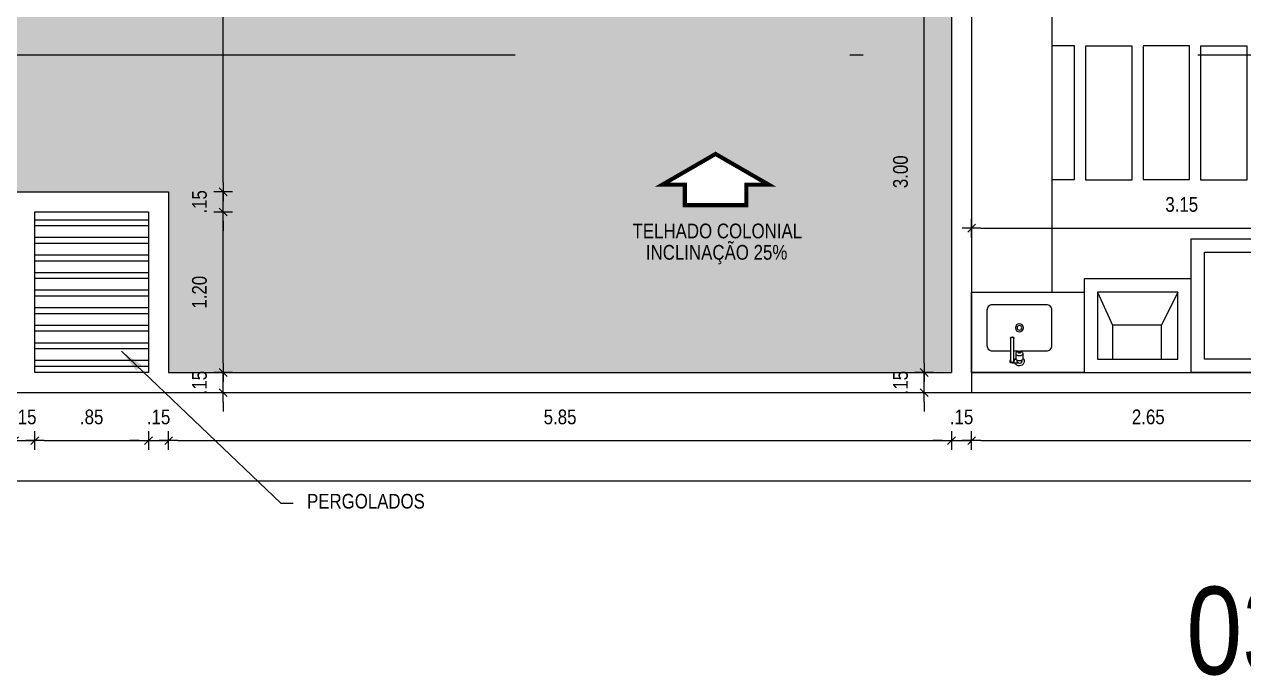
# Model space of a CAD drawing. Header units: millimetres. Extents: x -677 to -23, y -135 to 1112.
# Drawn here: x -122.8 to -113.69, y 851.31 to 856.17 of the extents above; entities that cross this region are included whole.
import ezdxf
from ezdxf.enums import TextEntityAlignment as Align

# ---------------------------------------------------------------- set-up
doc = ezdxf.new("R2010")
doc.units = ezdxf.units.MM
doc.header["$LTSCALE"] = 20
doc.header["$MEASUREMENT"] = 0
doc.header["$PDSIZE"] = -5
doc.linetypes.add('CONTINU', pattern=[0])
doc.linetypes.add('DASHDOT2', pattern=[0.5, 0.25, -0.125, 0, -0.125])
doc.layers.get('0').update_dxf_attribs({"linetype": 'CONTINUOUS'})
doc.layers.get('Defpoints').update_dxf_attribs({"linetype": 'CONTINUOUS'})
for name, color, linetype in [('AR-ALV', 5, 'CONTINUOUS'), ('COTA', 7, 'CONTINUOUS'), ('E-txt-g', 3, 'CONTINUOUS'), ('E-TXT-Y', 2, 'CONTINUOUS')]:
    doc.layers.add(name, color=color, linetype=linetype)
for name, color, linetype, lineweight in [('E-Cta-W', 7, 'CONTINUOUS', 20), ('E-Lay-9', 9, 'CONTINUOUS', 9), ('E-Pen-C', 4, 'CONTINUOUS', 15), ('E-Pen-G', 3, 'CONTINUOUS', 30), ('E-Txt-W', 7, 'CONTINUOUS', 20)]:
    doc.layers.add(name, color=color, linetype=linetype, lineweight=lineweight)
doc.styles.add('F2', font='swissc.ttf')
doc.styles.add('REG60', font='romans.shx', dxfattribs={"width": 0.8, "height": 0.15})
doc.styles.add('REG80', font='romans.shx', dxfattribs={"width": 0.8, "height": 0.2})
doc.dimstyles.new('DIMENSION-1', dxfattribs={"dimtxt": 0.11, "dimasz": 0.07, "dimexe": 1, "dimexo": 0, "dimgap": 0.12, "dimtad": 1, "dimzin": 7, "dimdsep": 46, "dimtxsty": 'F2', "dimblk1": 'TRACO', "dimblk2": 'TRACO', "dimsah": 1, "dimcen": 1, "dimse1": 1, "dimse2": 1, "dimclrd": 256, "dimclre": 256, "dimclrt": 6, "dimadec": 0, "dimazin": 0, "dimtfac": 1, "dimtix": 1, "dimtmove": 2, "dimatfit": 3, "dimldrblk": 'TRACO', "dimfxl": 1, "dimtolj": 1, "dimtzin": 0, "dimarcsym": 0})
doc.dimstyles.get("Standard").update_dxf_attribs({"dimtxt": 0.18, "dimasz": 0.18, "dimexe": 0.18, "dimexo": 0.0625, "dimgap": 0.09, "dimtad": 0, "dimtih": 1, "dimtoh": 1, "dimdec": 4, "dimzin": 0, "dimdsep": 46, "dimtxsty": 'Standard', "dimcen": 0.09, "dimadec": 0, "dimazin": 0, "dimtfac": 1, "dimtdec": 4, "dimtofl": 0, "dimtmove": 0, "dimatfit": 3, "dimfxl": 1, "dimtolj": 1, "dimtzin": 0, "dimarcsym": 0})

# ---------------------------------------------------------------- blocks, each defined once
blk = doc.blocks.new('Cuba coz')
at = {"color": 8}
blk.add_line((7.5, -4.5), (7.5, -2.41), dxfattribs=at)
for points in [[(13.41, -6.5), (13.41, -20, 0.414214), (17.41, -24), (44.41, -24, 0.414214), (48.41, -20), (48.41, 20, 0.414214), (44.41, 24), (17.41, 24, 0.414214), (13.41, 20), (13.41, 0.74)], [(6.7, 1.75), (6, 1.75, 0.546464), (4.41, -0.73, -0.10784), (4.5, -1.15), (4.5, -5.5)], [(11.72, 2.5), (7.96, 2.5, 0.133256), (7.32, 2.33, 0.106756), (6.71, 1.77, 0.082828), (6.34, 0.99, 0.071352), (6.19, 0, 0.071352), (6.34, -0.99, 0.082828), (6.71, -1.77, 0.106756), (7.32, -2.33, 0.133256), (7.96, -2.5), (11.72, -2.5)], [(4.41, -0.73, 0.293273), (6, -1.75), (6.7, -1.75)], [(13.41, -1), (13.41, -4.5, 0.414214)]]:
    blk.add_lwpolyline(points, format="xyb", dxfattribs=at)
for points in [[(11.72, -2.5, 0.133256), (12.36, -2.33, 0.106756), (12.97, -1.77, 0.082828), (13.35, -0.99, 0.071352), (13.49, 0, 0.071352), (13.35, 0.99, 0.082828), (12.97, 1.77, 0.106756), (12.36, 2.33, 0.133256), (11.72, 2.5, 0.133256), (11.08, 2.33, 0.106756), (10.47, 1.77, 0.082828), (10.1, 0.99, 0.071352), (9.95, 0, 0.071352), (10.1, -0.99, 0.082828), (10.47, -1.77, 0.106756), (11.08, -2.33, 0.133256)], [(12.47, 0.75, 0.133256), (12.28, 0.7, 0.106756), (12.1, 0.53, 0.082828), (11.98, 0.3, 0.071352), (11.94, 0, 0.071352), (11.98, -0.3, 0.082828), (12.1, -0.53, 0.106756), (12.28, -0.7, 0.133256), (12.47, -0.75, 0.133256), (12.66, -0.7, 0.106756), (12.85, -0.53, 0.082828), (12.96, -0.3, 0.071352), (13, 0, 0.071352), (12.96, 0.3, 0.082828), (12.85, 0.53, 0.106756), (12.66, 0.7, 0.133256)], [(6, -6.5), (23, -6.5, 1), (23, -4.5), (6, -4.5, 1)]]:
    blk.add_lwpolyline(points, format="xyb", close=True, dxfattribs=at)
for radius in [3, 1.75]:
    blk.add_circle((30.91, 0), radius, dxfattribs=at)
for centre, radius, start, end in [((6, 0), 3.5, 45.58469, 244.62307), ((6, -5.5), 1.5, 41.81031, 318.18969), ((6, 0), 3.5, 295.37693, 314.41531), ((23, -5.5), 1.25, 233.1301, 126.8699)]:
    blk.add_arc(centre, radius, start, end, dxfattribs=at)
blk = doc.blocks.new('Seta')
at = {"const_width": 2}
blk.add_lwpolyline([(10, 15), (10, 25.98), (25, 0), (10, -25.98), (10, -15), (0, -15), (0, 15)], close=True, dxfattribs=at)
blk = doc.blocks.new('TXT-AMB75')
at = {"layer": 'E-txt-g', "style": 'REG80', "width": 0.8, "flags": 8}
blk.add_attdef('TXT', text='', height=0.2, dxfattribs=at).set_placement((0.005, 0.296), align=Align.CENTER)
at = {"layer": 'E-Txt-W', "style": 'REG60', "width": 0.8, "flags": 8}
blk.add_attdef('TXT', text='', height=0.15, dxfattribs=at).set_placement((0.005, 0.027), align=Align.CENTER)
blk = doc.blocks.new('TRACO')
at = {"layer": 'E-Pen-C'}
for p, q in [((-1, 0), (1, 0)), ((0, 1), (0, -1))]:
    blk.add_line(p, q, dxfattribs=at)
at = {"layer": 'E-Pen-G'}
blk.add_line((-0.42, -0.42), (0.42, 0.42), dxfattribs=at)
blk = doc.blocks.new('*D725')
at = {"color": 4, "lineweight": -2}
for p, q in [((-122.9446, 853.0651), (-123.0146, 853.0651)), ((-122.8746, 853.0651), (-122.7246, 853.0651)), ((-122.6546, 853.0651), (-122.5846, 853.0651))]:
    blk.add_line(p, q, dxfattribs=at)
at = {"layer": 'Defpoints', "color": 0, "linetype": 'Continuous'}
for p in [(-122.8746, 853.5735), (-122.7246, 853.5735), (-122.7246, 853.0651)]:
    blk.add_point(p, dxfattribs=at)
at = {"color": 4, "linetype": 'Continuous', "lineweight": -2, "xscale": 0.07, "yscale": 0.07, "zscale": 0.07}
blk.add_blockref('TRACO', (-122.8746, 853.0651), dxfattribs=at)
at = {"color": 4, "linetype": 'Continuous', "lineweight": -2, "xscale": 0.07, "yscale": 0.07, "zscale": 0.07, "rotation": 180}
blk.add_blockref('TRACO', (-122.7246, 853.0651), dxfattribs=at)
at = {"color": 4, "linetype": 'Continuous', "insert": (-122.7996, 853.2415), "char_height": 0.11, "attachment_point": 5, "style": 'F2'}
blk.add_mtext('\\A1;.15', dxfattribs=at)
blk = doc.blocks.new('*D726')
at = {"color": 4, "lineweight": -2}
blk.add_line((-122.6546, 853.0651), (-121.9446, 853.0651), dxfattribs=at)
at = {"layer": 'Defpoints', "color": 0, "linetype": 'Continuous'}
for p in [(-122.7246, 853.5735), (-121.8746, 853.5735), (-121.8746, 853.0651)]:
    blk.add_point(p, dxfattribs=at)
at = {"color": 4, "linetype": 'Continuous', "lineweight": -2, "xscale": 0.07, "yscale": 0.07, "zscale": 0.07, "rotation": 180}
blk.add_blockref('TRACO', (-122.7246, 853.0651), dxfattribs=at)
at = {"color": 4, "linetype": 'Continuous', "lineweight": -2, "xscale": 0.07, "yscale": 0.07, "zscale": 0.07}
blk.add_blockref('TRACO', (-121.8746, 853.0651), dxfattribs=at)
at = {"color": 4, "linetype": 'Continuous', "insert": (-122.2996, 853.2415), "char_height": 0.11, "attachment_point": 5, "style": 'F2'}
blk.add_mtext('\\A1;.85', dxfattribs=at)
blk = doc.blocks.new('*D727')
at = {"color": 4, "lineweight": -2}
for p, q in [((-121.9446, 853.0651), (-122.0146, 853.0651)), ((-121.8746, 853.0651), (-121.7246, 853.0651)), ((-121.6546, 853.0651), (-121.5846, 853.0651))]:
    blk.add_line(p, q, dxfattribs=at)
at = {"layer": 'Defpoints', "color": 0, "linetype": 'Continuous'}
for p in [(-121.8746, 853.5735), (-121.7246, 853.5735), (-121.7246, 853.0651)]:
    blk.add_point(p, dxfattribs=at)
at = {"color": 4, "linetype": 'Continuous', "lineweight": -2, "xscale": 0.07, "yscale": 0.07, "zscale": 0.07}
blk.add_blockref('TRACO', (-121.8746, 853.0651), dxfattribs=at)
at = {"color": 4, "linetype": 'Continuous', "lineweight": -2, "xscale": 0.07, "yscale": 0.07, "zscale": 0.07, "rotation": 180}
blk.add_blockref('TRACO', (-121.7246, 853.0651), dxfattribs=at)
at = {"color": 4, "linetype": 'Continuous', "insert": (-121.7996, 853.2415), "char_height": 0.11, "attachment_point": 5, "style": 'F2'}
blk.add_mtext('\\A1;.15', dxfattribs=at)
blk = doc.blocks.new('*D728')
at = {"color": 4, "lineweight": -2}
blk.add_line((-121.6546, 853.0651), (-115.9446, 853.0651), dxfattribs=at)
at = {"layer": 'Defpoints', "color": 0, "linetype": 'Continuous'}
for p in [(-121.7246, 853.5735), (-115.8746, 853.5933), (-115.8746, 853.0651)]:
    blk.add_point(p, dxfattribs=at)
at = {"color": 4, "linetype": 'Continuous', "lineweight": -2, "xscale": 0.07, "yscale": 0.07, "zscale": 0.07, "rotation": 180}
blk.add_blockref('TRACO', (-121.7246, 853.0651), dxfattribs=at)
at = {"color": 4, "linetype": 'Continuous', "lineweight": -2, "xscale": 0.07, "yscale": 0.07, "zscale": 0.07}
blk.add_blockref('TRACO', (-115.8746, 853.0651), dxfattribs=at)
at = {"color": 4, "linetype": 'Continuous', "insert": (-118.7996, 853.2415), "char_height": 0.11, "attachment_point": 5, "style": 'F2'}
blk.add_mtext('\\A1;5.85', dxfattribs=at)
blk = doc.blocks.new('*D729')
at = {"color": 4, "lineweight": -2}
for p, q in [((-115.9446, 853.0651), (-116.0146, 853.0651)), ((-115.8746, 853.0651), (-115.7246, 853.0651)), ((-115.6546, 853.0651), (-115.5846, 853.0651))]:
    blk.add_line(p, q, dxfattribs=at)
at = {"layer": 'Defpoints', "color": 0, "linetype": 'Continuous'}
for p in [(-115.8746, 853.5933), (-115.7246, 853.4235), (-115.7246, 853.0651)]:
    blk.add_point(p, dxfattribs=at)
at = {"color": 4, "linetype": 'Continuous', "lineweight": -2, "xscale": 0.07, "yscale": 0.07, "zscale": 0.07}
blk.add_blockref('TRACO', (-115.8746, 853.0651), dxfattribs=at)
at = {"color": 4, "linetype": 'Continuous', "lineweight": -2, "xscale": 0.07, "yscale": 0.07, "zscale": 0.07, "rotation": 180}
blk.add_blockref('TRACO', (-115.7246, 853.0651), dxfattribs=at)
at = {"color": 4, "linetype": 'Continuous', "insert": (-115.7996, 853.2415), "char_height": 0.11, "attachment_point": 5, "style": 'F2'}
blk.add_mtext('\\A1;.15', dxfattribs=at)
blk = doc.blocks.new('*D730')
at = {"color": 4, "lineweight": -2}
blk.add_line((-115.6546, 853.0651), (-113.1546, 853.0651), dxfattribs=at)
at = {"layer": 'Defpoints', "color": 0, "linetype": 'Continuous'}
for p in [(-115.7246, 853.4235), (-113.0846, 853.4235), (-113.0846, 853.0651)]:
    blk.add_point(p, dxfattribs=at)
at = {"color": 4, "linetype": 'Continuous', "lineweight": -2, "xscale": 0.07, "yscale": 0.07, "zscale": 0.07, "rotation": 180}
blk.add_blockref('TRACO', (-115.7246, 853.0651), dxfattribs=at)
at = {"color": 4, "linetype": 'Continuous', "lineweight": -2, "xscale": 0.07, "yscale": 0.07, "zscale": 0.07}
blk.add_blockref('TRACO', (-113.0846, 853.0651), dxfattribs=at)
at = {"color": 4, "linetype": 'Continuous', "insert": (-114.4046, 853.2416), "char_height": 0.11, "attachment_point": 5, "style": 'F2'}
blk.add_mtext('\\A1;2.65', dxfattribs=at)
blk = doc.blocks.new('*D731')
at = {"color": 4, "lineweight": -2}
blk.add_line((-137.5146, 852.764), (-112.6546, 852.764), dxfattribs=at)
at = {"layer": 'Defpoints', "color": 0, "linetype": 'Continuous'}
for p in [(-137.5846, 853.4235), (-112.5846, 853.4235), (-112.5846, 852.764)]:
    blk.add_point(p, dxfattribs=at)
at = {"color": 4, "linetype": 'Continuous', "lineweight": -2, "xscale": 0.07, "yscale": 0.07, "zscale": 0.07, "rotation": 180}
blk.add_blockref('TRACO', (-137.5846, 852.764), dxfattribs=at)
at = {"color": 4, "linetype": 'Continuous', "lineweight": -2, "xscale": 0.07, "yscale": 0.07, "zscale": 0.07}
blk.add_blockref('TRACO', (-112.5846, 852.764), dxfattribs=at)
at = {"color": 4, "linetype": 'Continuous', "insert": (-125.0846, 852.9405), "char_height": 0.11, "attachment_point": 5, "style": 'F2'}
blk.add_mtext('\\A1;25.00', dxfattribs=at)
blk = doc.blocks.new('*D751')
at = {"color": 4, "lineweight": -2}
for p, q in [((-116.0791, 853.6435), (-116.0791, 853.7135)), ((-116.0791, 853.4235), (-116.0791, 853.5735)), ((-116.0791, 853.3535), (-116.0791, 853.2835))]:
    blk.add_line(p, q, dxfattribs=at)
at = {"layer": 'Defpoints', "color": 0, "linetype": 'Continuous'}
for p in [(-116.0791, 853.5735), (-116.0198, 853.5735), (-116.0198, 853.4235)]:
    blk.add_point(p, dxfattribs=at)
at = {"color": 4, "linetype": 'Continuous', "lineweight": -2, "xscale": 0.07, "yscale": 0.07, "zscale": 0.07}
for p, rotation in [((-116.0791, 853.5735), 270), ((-116.0791, 853.4235), 90)]:
    blk.add_blockref('TRACO', p, dxfattribs=dict(at, rotation=rotation))
at = {"color": 4, "linetype": 'Continuous', "insert": (-116.2556, 853.4985), "char_height": 0.11, "attachment_point": 5, "rotation": 90, "style": 'F2'}
blk.add_mtext('\\A1;.15', dxfattribs=at)
blk = doc.blocks.new('*D752')
at = {"color": 4, "lineweight": -2}
blk.add_line((-116.0791, 853.6435), (-116.0791, 856.5035), dxfattribs=at)
at = {"layer": 'Defpoints', "color": 0, "linetype": 'Continuous'}
for p in [(-116.0791, 856.5735), (-115.8746, 856.5735), (-116.0198, 853.5735)]:
    blk.add_point(p, dxfattribs=at)
at = {"color": 4, "linetype": 'Continuous', "lineweight": -2, "xscale": 0.07, "yscale": 0.07, "zscale": 0.07}
for p, rotation in [((-116.0791, 856.5735), 90), ((-116.0791, 853.5735), 270)]:
    blk.add_blockref('TRACO', p, dxfattribs=dict(at, rotation=rotation))
at = {"color": 4, "linetype": 'Continuous', "insert": (-116.2555, 855.0735), "char_height": 0.11, "attachment_point": 5, "rotation": 90, "style": 'F2'}
blk.add_mtext('\\A1;3.00', dxfattribs=at)
blk = doc.blocks.new('*D756')
at = {"color": 4, "lineweight": -2}
for p, q in [((-121.3172, 853.6435), (-121.3172, 853.7135)), ((-121.3172, 853.4235), (-121.3172, 853.5735)), ((-121.3172, 853.3535), (-121.3172, 853.2835))]:
    blk.add_line(p, q, dxfattribs=at)
at = {"layer": 'Defpoints', "color": 0, "linetype": 'Continuous'}
for p in [(-121.5923, 853.5735), (-121.3172, 853.5735), (-121.5923, 853.4235)]:
    blk.add_point(p, dxfattribs=at)
at = {"color": 4, "linetype": 'Continuous', "lineweight": -2, "xscale": 0.07, "yscale": 0.07, "zscale": 0.07}
for p, rotation in [((-121.3172, 853.5735), 270), ((-121.3172, 853.4235), 90)]:
    blk.add_blockref('TRACO', p, dxfattribs=dict(at, rotation=rotation))
at = {"color": 4, "linetype": 'Continuous', "insert": (-121.4937, 853.4985), "char_height": 0.11, "attachment_point": 5, "rotation": 90, "style": 'F2'}
blk.add_mtext('\\A1;.15', dxfattribs=at)
blk = doc.blocks.new('*D757')
at = {"color": 4, "lineweight": -2}
blk.add_line((-121.3172, 853.6435), (-121.3172, 854.7035), dxfattribs=at)
at = {"layer": 'Defpoints', "color": 0, "linetype": 'Continuous'}
for p in [(-121.8746, 854.7735), (-121.3172, 854.7735), (-121.5923, 853.5735)]:
    blk.add_point(p, dxfattribs=at)
at = {"color": 4, "linetype": 'Continuous', "lineweight": -2, "xscale": 0.07, "yscale": 0.07, "zscale": 0.07}
for p, rotation in [((-121.3172, 854.7735), 90), ((-121.3172, 853.5735), 270)]:
    blk.add_blockref('TRACO', p, dxfattribs=dict(at, rotation=rotation))
at = {"color": 4, "linetype": 'Continuous', "insert": (-121.4938, 854.1735), "char_height": 0.11, "attachment_point": 5, "rotation": 90, "style": 'F2'}
blk.add_mtext('\\A1;1.20', dxfattribs=at)
blk = doc.blocks.new('*D758')
at = {"color": 4, "lineweight": -2}
for p, q in [((-121.3172, 854.9935), (-121.3172, 855.0635)), ((-121.3172, 854.7735), (-121.3172, 854.9235)), ((-121.3172, 854.7035), (-121.3172, 854.6335))]:
    blk.add_line(p, q, dxfattribs=at)
at = {"layer": 'Defpoints', "color": 0, "linetype": 'Continuous'}
for p in [(-121.7246, 854.9235), (-121.3172, 854.9235), (-121.8746, 854.7735)]:
    blk.add_point(p, dxfattribs=at)
at = {"color": 4, "linetype": 'Continuous', "lineweight": -2, "xscale": 0.07, "yscale": 0.07, "zscale": 0.07}
for p, rotation in [((-121.3172, 854.9235), 270), ((-121.3172, 854.7735), 90)]:
    blk.add_blockref('TRACO', p, dxfattribs=dict(at, rotation=rotation))
at = {"color": 4, "linetype": 'Continuous', "insert": (-121.4937, 854.8485), "char_height": 0.11, "attachment_point": 5, "rotation": 90, "style": 'F2'}
blk.add_mtext('\\A1;.15', dxfattribs=at)
blk = doc.blocks.new('*D759')
at = {"color": 4, "lineweight": -2}
blk.add_line((-121.3172, 854.9935), (-121.3172, 858.5535), dxfattribs=at)
at = {"layer": 'Defpoints', "color": 0, "linetype": 'Continuous'}
for p in [(-121.5353, 858.6235), (-121.3172, 858.6235), (-121.7246, 854.9235)]:
    blk.add_point(p, dxfattribs=at)
at = {"color": 4, "linetype": 'Continuous', "lineweight": -2, "xscale": 0.07, "yscale": 0.07, "zscale": 0.07}
for p, rotation in [((-121.3172, 858.6235), 90), ((-121.3172, 854.9235), 270)]:
    blk.add_blockref('TRACO', p, dxfattribs=dict(at, rotation=rotation))
at = {"color": 4, "linetype": 'Continuous', "insert": (-121.4936, 856.7735), "char_height": 0.11, "attachment_point": 5, "rotation": 90, "style": 'F2'}
blk.add_mtext('\\A1;3.70', dxfattribs=at)
blk = doc.blocks.new('*D768')
at = {"color": 4, "lineweight": -2}
blk.add_line((-115.6546, 854.6525), (-112.6546, 854.6525), dxfattribs=at)
at = {"layer": 'Defpoints', "color": 0, "linetype": 'Continuous'}
for p in [(-112.5846, 854.6525), (-112.5846, 854.6235), (-115.7246, 854.5775)]:
    blk.add_point(p, dxfattribs=at)
at = {"color": 4, "linetype": 'Continuous', "lineweight": -2, "xscale": 0.07, "yscale": 0.07, "zscale": 0.07, "rotation": 180}
blk.add_blockref('TRACO', (-115.7246, 854.6525), dxfattribs=at)
at = {"color": 4, "linetype": 'Continuous', "lineweight": -2, "xscale": 0.07, "yscale": 0.07, "zscale": 0.07}
blk.add_blockref('TRACO', (-112.5846, 854.6525), dxfattribs=at)
at = {"color": 4, "linetype": 'Continuous', "insert": (-114.1546, 854.8289), "char_height": 0.11, "attachment_point": 5, "style": 'F2'}
blk.add_mtext('\\A1;3.15', dxfattribs=at)
blk = doc.blocks.new('IND_DES')
at = {"layer": 'E-Txt-W', "color": 7}
blk.add_line((0.0269, -0.2428), (0.1984, -0.2428), dxfattribs=at)
at = {"layer": 'E-txt-g', "color": 7, "style": 'F2'}
for s, p in [('ESCALA', (-0.4463, -0.2864)), ('1', (0.2426, -0.2864)), (':', (0.3988, -0.2706))]:
    blk.add_text(s, height=0.1, dxfattribs=at).set_placement(p)
blk.add_attdef('ESCALA', (0.4897, -0.2812), '', height=0.1, dxfattribs=at)
at = {"layer": 'E-Txt-W', "color": 6, "style": 'F2'}
blk.add_attdef('00', text='', height=0.4, dxfattribs=at).set_placement((-0.7083, -0.2881), align=Align.CENTER)
at = {"layer": 'E-TXT-Y', "color": 7, "style": 'F2'}
for tag, p in [('PROJETO', (-0.4563, 0.1829)), ('DESENHO', (-0.4582, -0.0658))]:
    blk.add_attdef(tag, p, '', height=0.175, dxfattribs=at)

msp = doc.modelspace()

# ---------------------------------------------------------------- hatches: boundary and pattern name
at = {"linetype": 'Continuous'}
h = msp.add_hatch(dxfattribs=at)
h.set_pattern_fill('TROOF1', color=8, scale=0.15, angle=180, style=0, pattern_type=2)
h.set_pattern_definition([(180, (-155.55422, 307.66377), (-0.15, -0.15), [0.048, -0.102]), (305.2176, (-155.6982226, 307.648775), (-1.05000017453, 1.49999987498), [0.03121305, -3.0900849]), (340.71, (-155.6802226, 307.623275), (-2.550000777635, 0.8999979741), [0.0317844, -3.1466586]), (19.29, (-155.6502226, 307.612775), (2.550000777635, 0.8999979741), [0.0317844, -3.1466586]), (54.7824, (-155.6202226, 307.623275), (1.05000017453, 1.49999987498), [0.03121305, -3.0900849]), (90, (-155.60222, 307.64877), (-0.15, 0.15), [0.015, -0.135]), (270, (-155.69822, 307.66377), (0.15, -0.15), [0.015, -0.135]), (180, (-155.55422, 307.65777), (-0.15, -0.15), [0.042, -0.108]), (306.3844, (-155.7042226, 307.645775), (-1.650001937525, 2.24999858293), [0.0354012, -3.50472585]), (342.3499, (-155.6832226, 307.617275), (2.850000422915, -0.899998778574), [0.0346302, -3.42838875]), (17.6501, (-155.6502226, 307.606775), (-2.850000422915, -0.899998778574), [0.0346302, -3.42838875]), (53.6156, (-155.6172226, 307.617275), (1.650001937525, 2.24999858293), [0.0354012, -3.50472585]), (90, (-155.59622, 307.64577), (-0.15, 0.15), [0.012, -0.138]), (270, (-155.70422, 307.65777), (0.15, -0.15), [0.012, -0.138]), (180, (-155.69822, 307.65777), (-0.15, -0.15), [0.006, -0.144]), (267.3974, (-155.5962226, 307.645775), (0.1500021288, 3.14999989794), [0.13213635, -3.17127105]), (272.6026, (-155.7042226, 307.645775), (0.1500021288, -3.14999989794), [0.13213635, -3.17127105]), (180, (-155.69822, 307.66377), (-0.15, -0.15), [0.006, -0.144])])
h.paths.add_polyline_path([(-134.2835, 858.3235), (-134.2835, 853.5735), (-122.8746, 853.5735), (-122.8746, 854.9235), (-121.7246, 854.9235), (-121.7246, 853.5735), (-115.8746, 853.5735), (-115.8746, 856.2735), (-119.2246, 856.2735), (-119.2246, 858.3235), (-127.3812, 858.3235), (-127.3812, 857.4235), (-126.0312, 857.4235), (-126.0312, 856.4235), (-127.5312, 856.4235), (-127.5312, 856.9735), (-132.1799, 856.9735), (-132.1799, 858.3235)])
h.paths.add_polyline_path([(-130.8336, 854.6989), (-129.5992, 854.6989), (-129.5992, 854.8718), (-130.8336, 854.8718)], flags=24)
h.paths.add_polyline_path([(-130.7646, 854.4944), (-129.679, 854.4944), (-129.679, 854.7516), (-130.7646, 854.7516)], flags=24)
h.paths.add_polyline_path([(-130.4591, 855.1313), (-130.6269, 855.1313), (-130.2297, 855.3606), (-129.8325, 855.1313), (-130.0004, 855.1313), (-130.0004, 854.9784), (-130.4591, 854.9784)], flags=16)
h.paths.add_polyline_path([(-124.1851, 855.7639), (-122.9507, 855.7639), (-122.9507, 855.9369), (-124.1851, 855.9369)], flags=24)
h.paths.add_polyline_path([(-124.1161, 855.5594), (-123.0305, 855.5594), (-123.0305, 855.8167), (-124.1161, 855.8167)], flags=24)
h.paths.add_polyline_path([(-123.8106, 856.1964), (-123.9784, 856.1964), (-123.5812, 856.4257), (-123.184, 856.1964), (-123.3519, 856.1964), (-123.3519, 856.0435), (-123.8106, 856.0435)], flags=16)
h.paths.add_polyline_path([(-118.2418, 854.5448), (-117.0074, 854.5448), (-117.0074, 854.7178), (-118.2418, 854.7178)], flags=24)
h.paths.add_polyline_path([(-118.1729, 854.3403), (-117.0872, 854.3403), (-117.0872, 854.5976), (-118.1729, 854.5976)], flags=24)
h.paths.add_polyline_path([(-117.8673, 854.9772), (-118.0352, 854.9772), (-117.638, 855.2066), (-117.2408, 854.9772), (-117.4086, 854.9772), (-117.4086, 854.8244), (-117.8673, 854.8244)], flags=16)
h.paths.add_polyline_path([(-125.689, 854.9944), (-125.689, 855.3045), (-125.9194, 855.3045), (-125.9194, 854.9944)], flags=24)
h.paths.add_polyline_path([(-125.689, 856.6779), (-125.689, 856.9151), (-125.9194, 856.9151), (-125.9194, 856.6779)], flags=24)
h.paths.add_polyline_path([(-125.689, 856.9523), (-125.689, 857.1896), (-125.9193, 857.1896), (-125.9193, 856.9523)], flags=24)
h.paths.add_polyline_path([(-125.689, 857.2279), (-125.689, 857.4651), (-125.9194, 857.4651), (-125.9194, 857.2279)], flags=24)
h.paths.add_polyline_path([(-125.6891, 857.8663), (-125.6891, 858.1764), (-125.9195, 858.1764), (-125.9195, 857.8663)], flags=24)
h.paths.add_polyline_path([(-121.3777, 856.6188), (-121.3777, 856.929), (-121.6081, 856.929), (-121.6081, 856.6188)], flags=24)
h.paths.add_polyline_path([(-121.3778, 854.7279), (-121.3778, 854.9651), (-121.6082, 854.9651), (-121.6082, 854.7279)], flags=24)
h.paths.add_polyline_path([(-121.3779, 854.0163), (-121.3779, 854.3264), (-121.6082, 854.3264), (-121.6082, 854.0163)], flags=24)
h.paths.add_polyline_path([(-119.4811, 857.4438), (-119.4811, 857.7539), (-119.7115, 857.7539), (-119.7115, 857.4438)], flags=24)
h.paths.add_polyline_path([(-116.1396, 854.9188), (-116.1396, 855.229), (-116.37, 855.229), (-116.37, 854.9188)], flags=24)
h = msp.add_hatch(dxfattribs=at)
h.set_pattern_fill('ANSI32', color=8, scale=0.35, angle=135, style=0)
h.set_pattern_definition([(180, (47.47544, 161.67155), (-3e-17, -0.13125), []), (180, (47.4317, 161.7153), (-3e-17, -0.13125), [])])
h.paths.add_polyline_path([(-122.7246, 854.7735), (-122.7246, 853.5735), (-121.8746, 853.5735), (-121.8746, 854.7735)])

# ---------------------------------------------------------------- linework, layer by layer
at = {"color": 5, "linetype": 'Continuous'}
for p, q in [((-115.7246, 856.7235), (-115.7246, 853.4235)), ((-115.8746, 856.5735), (-115.8746, 853.5735)), ((-121.7246, 853.5735), (-115.8746, 853.5735)), ((-134.4335, 853.4235), (-115.7246, 853.4235))]:
    msp.add_line(p, q, dxfattribs=at)
at = {"color": 8, "linetype": 'Continuous'}
for p, q in [((-114.7846, 854.1735), (-114.6708, 853.9268)), ((-114.1846, 854.1735), (-114.3053, 853.9268))]:
    msp.add_line(p, q, dxfattribs=at)
at = {"color": 7, "linetype": 'Continuous'}
msp.add_line((-115.7246, 853.5735), (-113.0846, 853.5735), dxfattribs=at)
at = {"color": 7, "linetype": 'CONTINU'}
msp.add_line((-115.7246, 853.4235), (-112.5846, 853.4235), dxfattribs=at)
at = {"color": 5, "linetype": 'Continuous'}
msp.add_lwpolyline([(-122.8746, 853.5735), (-122.8746, 854.9235), (-121.7246, 854.9235), (-121.7246, 853.5735)], dxfattribs=at)
msp.add_lwpolyline([(-122.7246, 854.7735), (-121.8746, 854.7735), (-121.8746, 853.5735), (-122.7246, 853.5735)], close=True, dxfattribs=at)
at = {"color": 8, "linetype": 'Continuous'}
for points in [[(-114.0846, 854.5735), (-113.0846, 854.5735), (-113.0846, 853.5735), (-114.0846, 853.5735)], [(-113.9846, 854.4735), (-113.1846, 854.4735), (-113.1846, 853.6735), (-113.9846, 853.6735)], [(-114.8846, 853.5735), (-114.0846, 853.5735), (-114.0846, 854.2735), (-114.8846, 854.2735)], [(-114.7846, 853.6735), (-114.1846, 853.6735), (-114.1846, 854.1735), (-114.7846, 854.1735)], [(-114.6708, 853.6735), (-114.3053, 853.6735), (-114.3053, 853.9268), (-114.6708, 853.9268)]]:
    msp.add_lwpolyline(points, close=True, dxfattribs=at)
at = {"color": 8, "linetype": 'CONTINU'}
msp.add_lwpolyline([(-115.7246, 854.1735), (-114.8846, 854.1735), (-114.8846, 853.5735), (-115.7246, 853.5735)], close=True, dxfattribs=at)
at = {"layer": 'AR-ALV', "color": 2, "linetype": 'DASHDOT2'}
msp.add_line((-109.0345, 855.9438), (-138.4685, 855.9438), dxfattribs=at)
at = {"layer": 'AR-ALV', "color": 8, "linetype": 'Continuous'}
msp.add_lwpolyline([(-115.1246, 855.0148), (-114.9555, 855.0148), (-114.9555, 856.0138), (-115.1246, 856.0138)], dxfattribs=at)
for points in [[(-114.8738, 855.0124), (-114.5255, 855.0124), (-114.5255, 856.0115), (-114.8738, 856.0115)], [(-114.4437, 855.0148), (-114.0954, 855.0148), (-114.0954, 856.0138), (-114.4437, 856.0138)], [(-114.0137, 855.0124), (-113.6654, 855.0124), (-113.6654, 856.0115), (-114.0137, 856.0115)]]:
    msp.add_lwpolyline(points, close=True, dxfattribs=at)
at = {"layer": 'COTA', "color": 8, "linetype": 'Continuous'}
for p, q in [((-115.1246, 857.3235), (-115.1246, 854.1735)), ((-115.7246, 854.1735), (-114.8846, 854.1735))]:
    msp.add_line(p, q, dxfattribs=at)

# ---------------------------------------------------------------- block references
ref = msp.add_blockref('TXT-AMB75', (-117.6222, 854.3602), dxfattribs=dict(xscale=-0.7290000000000001, yscale=0.7290000000000001, zscale=0.7290000000000001))
ref.add_attrib('TXT', 'TELHADO COLONIAL', dxfattribs={"layer": 'E-txt-g', "color": 2, "height": 0.11, "style": 'F2'}).set_placement((-117.6246, 854.5763), align=Align.CENTER)
ref.add_attrib('TXT', 'INCLINAÇÃO 25%', dxfattribs={"layer": 'E-Txt-W', "height": 0.11, "style": 'F2'}).set_placement((-117.63, 854.4168), align=Align.CENTER)
ref = msp.add_blockref('IND_DES', (-112.3922, 851.7904), dxfattribs=dict(xscale=1.636240131907927, yscale=1.636240131907927, zscale=1.636240131907927))
ref.add_attrib('00', '03', dxfattribs={"layer": 'E-Txt-W', "height": 0.6545, "style": 'F2'}).set_placement((-113.7028, 851.319), align=Align.CENTER)
ref.add_attrib('DESENHO', 'PLANTA DE COBERTA', (-113.142, 851.6826), dxfattribs={"layer": 'E-TXT-Y', "color": 2, "height": 0.286342, "style": 'F2'})
ref.add_attrib('ESCALA', '75', (-111.5909, 851.3302), dxfattribs={"layer": 'E-txt-g', "color": 7, "height": 0.16362, "style": 'F2'})
at = {"layer": 'E-Lay-9', "color": 6, "xscale": 0.01528799999998609, "yscale": 0.01528799999998609, "zscale": 0.01528799999998609, "rotation": 89.99999999999997}
msp.add_blockref('Seta', (-117.638, 854.8244), dxfattribs=at)
at = {"layer": 'E-Lay-9', "color": 8, "xscale": -0.01000000000021828, "yscale": 0.01000000000021828, "zscale": 0.01, "rotation": 270}
msp.add_blockref('Cuba coz', (-115.3673, 853.5986, -6.3346), dxfattribs=at)

# ---------------------------------------------------------------- texts
at = {"layer": 'E-Cta-W', "color": 4, "style": 'F2'}
msp.add_text('PERGOLADOS', height=0.10972, dxfattribs=at).set_placement((-120.6899, 852.5577))

# ---------------------------------------------------------------- dimensions: what is measured, and where the dimension line sits
at = {"color": 8, "linetype": 'Continuous'}
for base, p1, p2, picture, middle in [((-121.3172, 858.6235), (-121.7246, 854.9235), (-121.5353, 858.6235), '*D759', (-121.4936, 856.7735)), ((-116.0791, 856.5735), (-116.0198, 853.5735), (-115.8746, 856.5735), '*D752', (-116.2555, 855.0735)), ((-121.3172, 854.9235), (-121.8746, 854.7735), (-121.7246, 854.9235), '*D758', (-121.4937, 854.8485)), ((-121.3172, 854.7735), (-121.5923, 853.5735), (-121.8746, 854.7735), '*D757', (-121.4938, 854.1735)), ((-121.3172, 853.5735), (-121.5923, 853.4235), (-121.5923, 853.5735), '*D756', (-121.4937, 853.4985)), ((-116.0791, 853.5735), (-116.0198, 853.4235), (-116.0198, 853.5735), '*D751', (-116.2556, 853.4985))]:
    dim = msp.add_linear_dim(base=base, p1=p1, p2=p2, angle=90, dimstyle='DIMENSION-1', override={"dimclrd": 4, "dimclrt": 4, "dimadec": 8, "dimfxl": 0.5, "dimfxlon": 1}, dxfattribs=at)
    dim.commit()
    dim.dimension.update_dxf_attribs({"geometry": picture, "text_midpoint": middle})
for base, p1, p2, text, picture, middle in [((-112.5846, 854.6525), (-115.7246, 854.5775), (-112.5846, 854.6235), '3.15', '*D768', (-114.1546, 854.8289)), ((-113.0846, 853.0651), (-115.7246, 853.4235), (-113.0846, 853.4235), '2.65', '*D730', (-114.4046, 853.2416))]:
    dim = msp.add_linear_dim(base=base, p1=p1, p2=p2, text=text, dimstyle='DIMENSION-1', override={"dimclrd": 4, "dimclrt": 4, "dimadec": 8, "dimfxl": 0.5, "dimfxlon": 1}, dxfattribs=at)
    dim.commit()
    dim.dimension.update_dxf_attribs({"geometry": picture, "text_midpoint": middle})
for base, p1, p2, picture, middle in [((-122.7246, 853.0651), (-122.8746, 853.5735), (-122.7246, 853.5735), '*D725', (-122.7996, 853.2415)), ((-121.8746, 853.0651), (-122.7246, 853.5735), (-121.8746, 853.5735), '*D726', (-122.2996, 853.2415)), ((-121.7246, 853.0651), (-121.8746, 853.5735), (-121.7246, 853.5735), '*D727', (-121.7996, 853.2415)), ((-115.8746, 853.0651), (-121.7246, 853.5735), (-115.8746, 853.5933), '*D728', (-118.7996, 853.2415)), ((-115.7246, 853.0651), (-115.8746, 853.5933), (-115.7246, 853.4235), '*D729', (-115.7996, 853.2415)), ((-112.5846, 852.764), (-137.5846, 853.4235), (-112.5846, 853.4235), '*D731', (-125.0846, 852.9405))]:
    dim = msp.add_linear_dim(base=base, p1=p1, p2=p2, dimstyle='DIMENSION-1', override={"dimclrd": 4, "dimclrt": 4, "dimadec": 8, "dimfxl": 0.5, "dimfxlon": 1}, dxfattribs=at)
    dim.commit()
    dim.dimension.update_dxf_attribs({"geometry": picture, "text_midpoint": middle})

# ---------------------------------------------------------------- leaders
at = {"layer": 'E-Cta-W', "color": 4}
msp.add_leader([(-122.0769, 853.7336), (-120.8871, 852.5985), (-120.7943, 852.5967)], dimstyle='Standard', dxfattribs=at)

doc.saveas('drawing.dxf')
